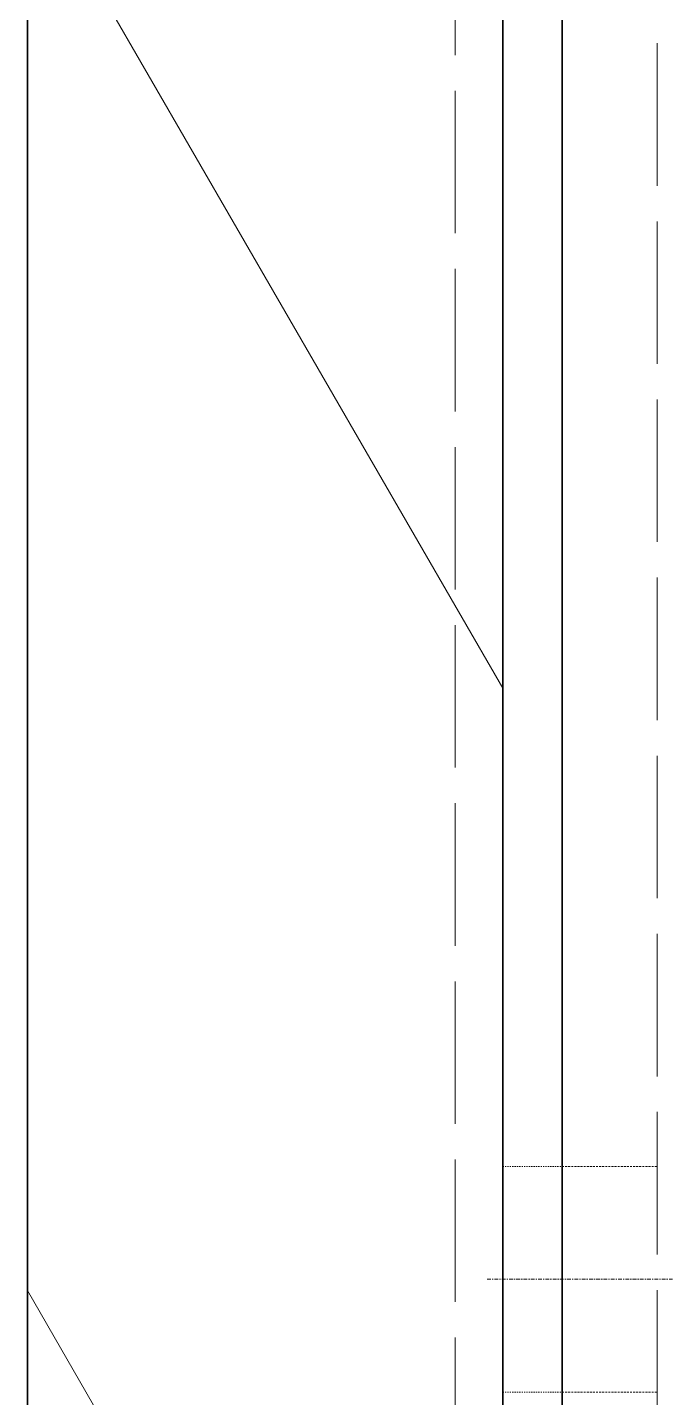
# Model space of a CAD drawing. Header units: millimetres. Extents: x 2340 to 31747, y 2051 to 22846.
# Drawn here: x 12235 to 12289.3, y 10222.9 to 10338.3 of the extents above; entities that cross this region are included whole.
import ezdxf

# ---------------------------------------------------------------- set-up
doc = ezdxf.new("R2010")
doc.units = ezdxf.units.MM
doc.linetypes.add('DASHDOT', pattern=[18.5, 12, -3, 0.5, -3])
doc.linetypes.add('DASHED', pattern=[15, 12, -3])

# ---------------------------------------------------------------- blocks, each defined once
blk = doc.blocks.new('A$C55E021B5')
at = {"color": 7, "lineweight": 35}
for p, q in [((1375, 38.5), (1375, 2102.5)), ((1415, 2102.5), (1415, 38.5)), ((1370, 2070.5), (1370, 209.79)), ((1370, 2070.5), (1370, 209.79)), ((1375, 70.5), (1375, 2070.5)), ((1375, 2070.5), (1375, 209.79))]:
    blk.add_line(p, q, dxfattribs=at)
at = {"color": 7, "linetype": 'DASHED', "lineweight": 13}
for p, q in [((1362, 2074.5), (1362, 66.5)), ((1370, 2074.5), (1370, 66.5)), ((1379, 1050.5), (1379, 38.5))]:
    blk.add_line(p, q, dxfattribs=at)
at = {"color": 7, "lineweight": 13, "ltscale": 0.133334}
for p, q in [((1415, 1054.47), (1375, 985.19)), ((1415, 934.47), (1375, 865.19))]:
    blk.add_line(p, q, dxfattribs=at)
at = {"color": 7, "linetype": 'DASHED', "lineweight": 13, "ltscale": 0.013334}
for p, q in [((1370, 944.91), (1362, 944.91)), ((1370, 925.91), (1362, 925.91))]:
    blk.add_line(p, q, dxfattribs=at)
at = {"color": 7, "linetype": 'DASHED', "lineweight": 13, "ltscale": 0.008333}
for p, q in [((1375, 944.91), (1370, 944.91)), ((1375, 925.91), (1370, 925.91))]:
    blk.add_line(p, q, dxfattribs=at)
at = {"color": 7, "linetype": 'DASHDOT', "lineweight": 13, "ltscale": 0.025999}
blk.add_line((1376.3, 935.41), (1360.7, 935.41), dxfattribs=at)
blk = doc.blocks.new('1')
at = {"xscale": -1}
blk.add_blockref('A$C55E021B5', (13649.97, 9297.44), dxfattribs=at)

msp = doc.modelspace()

# ---------------------------------------------------------------- block references
msp.add_blockref('1', (0, 0))

doc.saveas('drawing.dxf')
